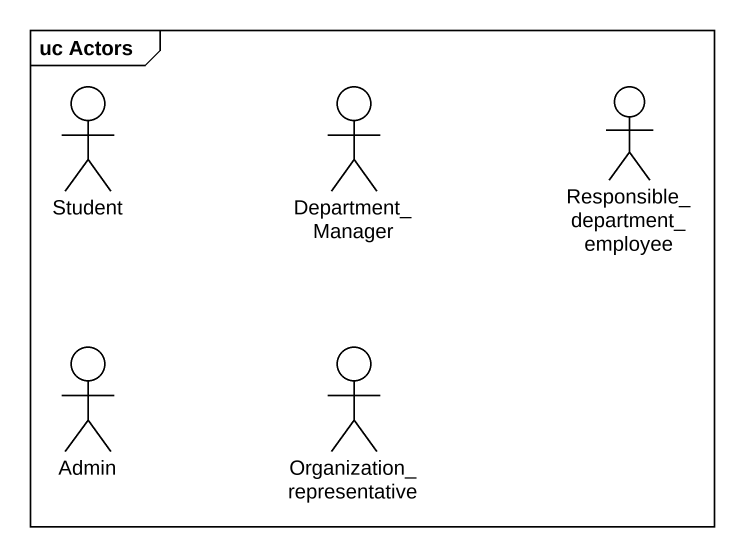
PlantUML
@startuml
mainframe uc Actors
actor Student
actor Department_Manager
actor "Responsible_department_employee" as Responsible_department
actor Admin
actor Organization_representative
@enduml
